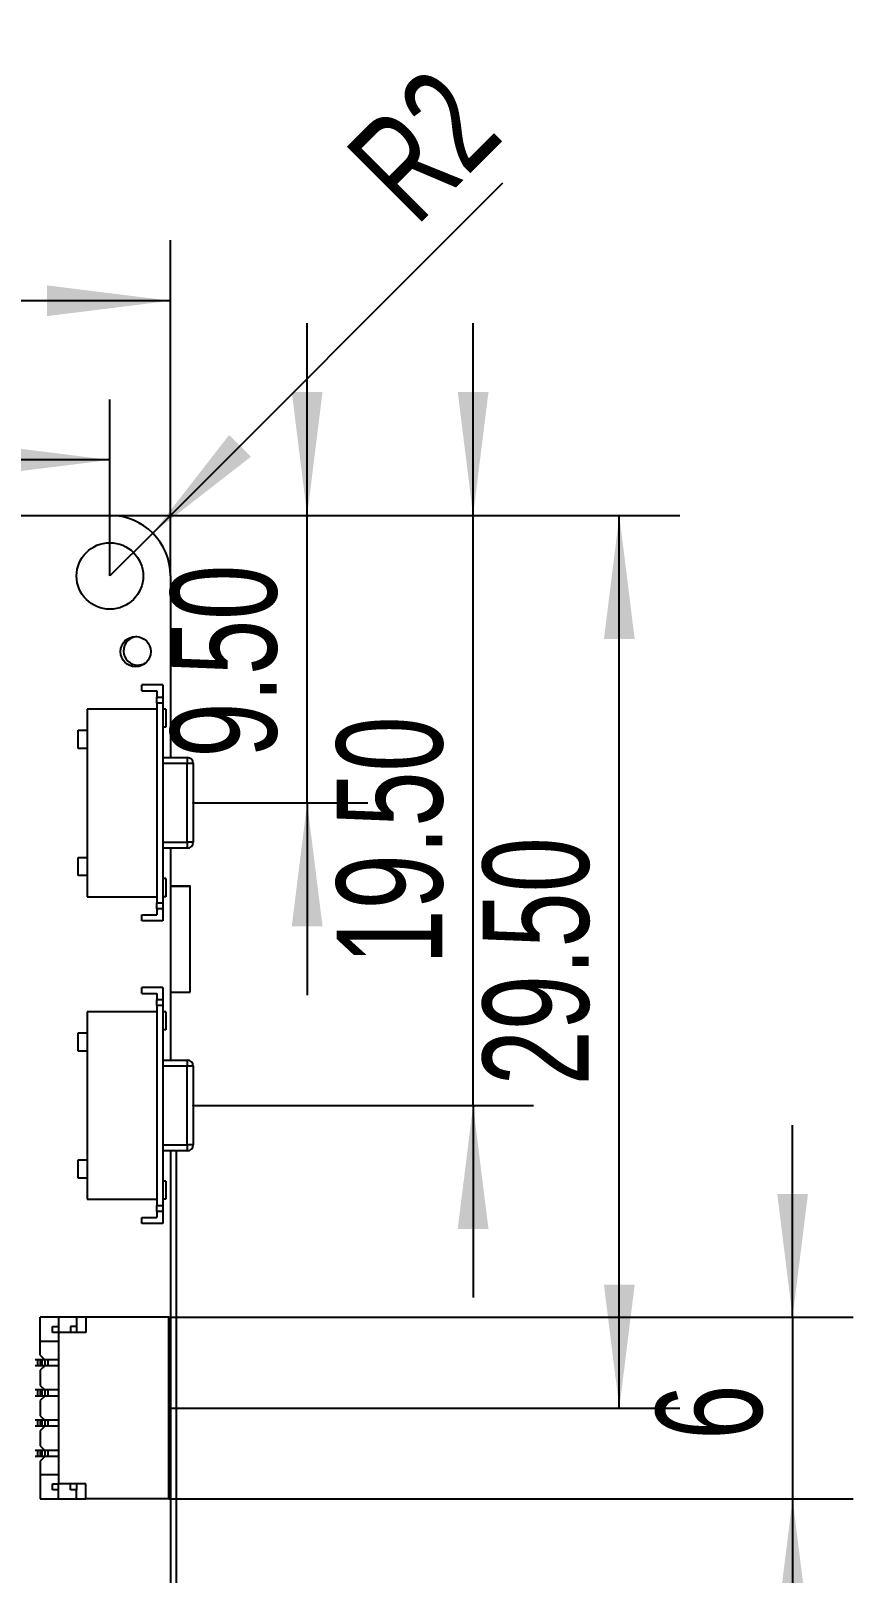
# Model space of a CAD drawing. Header units: millimetres. Extents: x 5 to 292, y 5 to 205.
# Drawn here: x 122.8 to 149.9, y 101.3 to 152.2 of the extents above; entities that cross this region are included whole.
import ezdxf

# ---------------------------------------------------------------- set-up
doc = ezdxf.new("R2010")
doc.units = ezdxf.units.MM
doc.header["$PDSIZE"] = -1
doc.layers.add('图框', color=7, linetype='Continuous')
doc.styles.add('SLDTEXTSTYLE0', font='TXT', dxfattribs={"width": 0.7})
doc.dimstyles.new('SLDDIMSTYLE0', dxfattribs={"dimtxt": 3.5, "dimasz": 4.08, "dimexe": 0, "dimexo": 0.0625, "dimgap": 0.875, "dimtad": 2, "dimrnd": 1e-09, "dimzin": 4, "dimdsep": 46, "dimtxsty": 'SLDTEXTSTYLE0', "dimsah": 1, "dimcen": 0.09, "dimadec": 0, "dimazin": 1, "dimtfac": 1, "dimtmove": 0, "dimatfit": 0, "dimfxl": 1, "dimfrac": 2, "dimtolj": 1, "dimtzin": 12, "dimarcsym": 0})
doc.dimstyles.new('SLDDIMSTYLE1', dxfattribs={"dimtxt": 3.5, "dimasz": 4.08, "dimexe": 0, "dimexo": 0.0625, "dimgap": 0.875, "dimtad": 2, "dimrnd": 1e-09, "dimzin": 12, "dimdsep": 46, "dimtxsty": 'SLDTEXTSTYLE0', "dimsah": 1, "dimcen": 0.09, "dimadec": 0, "dimazin": 3, "dimtfac": 1, "dimtmove": 0, "dimatfit": 0, "dimfxl": 1, "dimfrac": 2, "dimtolj": 1, "dimtzin": 12, "dimarcsym": 0})
doc.dimstyles.new('SLDDIMSTYLE2', dxfattribs={"dimtxt": 3.5, "dimasz": 4.08, "dimexe": 0, "dimexo": 0.0625, "dimgap": 0.875, "dimtad": 2, "dimrnd": 1e-09, "dimzin": 4, "dimdsep": 46, "dimtxsty": 'SLDTEXTSTYLE0', "dimsah": 1, "dimcen": 0.09, "dimadec": 0, "dimazin": 1, "dimtfac": 1, "dimtofl": 0, "dimtmove": 0, "dimatfit": 3, "dimfxl": 1, "dimfrac": 2, "dimtolj": 1, "dimtzin": 12, "dimarcsym": 0})
doc.dimstyles.new('SLDDIMSTYLE3', dxfattribs={"dimtxt": 3.5, "dimasz": 4.08, "dimexe": 0, "dimexo": 0.0625, "dimgap": 0.875, "dimtad": 2, "dimrnd": 1e-09, "dimzin": 12, "dimdsep": 46, "dimtxsty": 'SLDTEXTSTYLE0', "dimsah": 1, "dimcen": 0.09, "dimadec": 0, "dimazin": 3, "dimtfac": 1, "dimtofl": 0, "dimtmove": 0, "dimatfit": 3, "dimfxl": 1, "dimfrac": 2, "dimtolj": 1, "dimtzin": 12, "dimarcsym": 0})
doc.dimstyles.new('SLDDIMSTYLE5', dxfattribs={"dimtxt": 3.5, "dimasz": 4.08, "dimexe": 0, "dimexo": 0.0625, "dimgap": 0.875, "dimtad": 2, "dimrnd": 1e-09, "dimzin": 12, "dimdsep": 46, "dimtxsty": 'SLDTEXTSTYLE0', "dimsah": 1, "dimcen": 0, "dimadec": 0, "dimazin": 3, "dimtfac": 1, "dimtofl": 0, "dimtmove": 0, "dimatfit": 3, "dimfxl": 1, "dimfrac": 2, "dimtolj": 1, "dimtzin": 12, "dimarcsym": 0})

# ---------------------------------------------------------------- blocks, each defined once
blk = doc.blocks.new('_D')
at = {"layer": '图框'}
for p, q in [((137.365, 136.232), (137.365, 142.582)), ((125.365, 136.232), (139.365, 136.232)), ((137.365, 116.732), (137.365, 136.232)), ((128.115, 116.732), (139.365, 116.732)), ((137.365, 116.732), (137.365, 110.382))]:
    blk.add_line(p, q, dxfattribs=at)
for points in [[(137.365, 136.232), (137.873, 140.312), (136.857, 140.312)], [(137.365, 116.732), (136.857, 112.652), (137.873, 112.652)]]:
    blk.add_solid(points, dxfattribs=at)
at = {"layer": '图框', "insert": (132.853, 121.392), "char_height": 3.5, "attachment_point": 1, "rotation": 90, "style": 'SLDTEXTSTYLE0'}
blk.add_mtext('19.50', dxfattribs=at)
blk = doc.blocks.new('_D_1')
at = {"layer": '图框'}
for p, q in [((131.882, 136.232), (131.882, 142.582)), ((125.365, 136.232), (133.882, 136.232)), ((131.882, 126.732), (131.882, 136.232)), ((128.115, 126.732), (133.882, 126.732)), ((131.882, 126.732), (131.882, 120.382))]:
    blk.add_line(p, q, dxfattribs=at)
for points in [[(131.882, 136.232), (132.39, 140.312), (131.374, 140.312)], [(131.882, 126.732), (131.374, 122.652), (132.39, 122.652)]]:
    blk.add_solid(points, dxfattribs=at)
at = {"layer": '图框', "insert": (127.37, 128.228), "char_height": 3.5, "attachment_point": 1, "rotation": 90, "style": 'SLDTEXTSTYLE0'}
blk.add_mtext('9.50', dxfattribs=at)
blk = doc.blocks.new('_D_4')
at = {"layer": '图框'}
for p, q in [((125.365, 136.232), (144.196, 136.232)), ((142.196, 106.732), (142.196, 136.232)), ((127.315, 106.732), (144.196, 106.732))]:
    blk.add_line(p, q, dxfattribs=at)
for points in [[(142.196, 136.232), (141.688, 132.152), (142.704, 132.152)], [(142.196, 106.732), (142.704, 110.812), (141.688, 110.812)]]:
    blk.add_solid(points, dxfattribs=at)
at = {"layer": '图框', "insert": (137.684, 117.399), "char_height": 3.5, "attachment_point": 1, "rotation": 90, "style": 'SLDTEXTSTYLE0'}
blk.add_mtext('29.50', dxfattribs=at)
blk = doc.blocks.new('_D_10')
at = {"layer": '图框'}
for q in [(138.352, 147.22), (125.364, 134.232)]:
    blk.add_line((126.779, 135.646), q, dxfattribs=at)
blk.add_solid([(126.779, 135.646), (130.023, 138.172), (129.304, 138.89)], dxfattribs=at)
at = {"layer": '图框', "insert": (133.006, 148.229), "char_height": 3.5, "attachment_point": 1, "rotation": 45, "style": 'SLDTEXTSTYLE0'}
blk.add_mtext('R2', dxfattribs=at)
blk = doc.blocks.new('_D_13')
at = {"layer": '图框'}
for p, q in [((147.921, 109.732), (147.921, 116.082)), ((127.315, 109.732), (149.921, 109.732)), ((147.921, 109.732), (147.921, 103.732)), ((127.315, 103.732), (149.921, 103.732)), ((147.921, 103.732), (147.921, 97.382))]:
    blk.add_line(p, q, dxfattribs=at)
for points in [[(147.921, 109.732), (148.429, 113.812), (147.413, 113.812)], [(147.921, 103.732), (147.413, 99.652), (148.429, 99.652)]]:
    blk.add_solid(points, dxfattribs=at)
at = {"layer": '图框', "insert": (143.41, 105.686), "char_height": 3.5, "attachment_point": 1, "rotation": 90, "style": 'SLDTEXTSTYLE0'}
blk.add_mtext('6', dxfattribs=at)
blk = doc.blocks.new('_D_14')
at = {"layer": '图框'}
for p, q in [((53.365, 134.232), (53.365, 140.067)), ((125.365, 134.232), (125.365, 140.067)), ((125.365, 138.067), (53.365, 138.067))]:
    blk.add_line(p, q, dxfattribs=at)
for points in [[(53.365, 138.067), (57.445, 137.559), (57.445, 138.575)], [(125.365, 138.067), (121.285, 138.575), (121.285, 137.559)]]:
    blk.add_solid(points, dxfattribs=at)
at = {"layer": '图框', "insert": (87.851, 142.578), "char_height": 3.5, "attachment_point": 1, "style": 'SLDTEXTSTYLE0'}
blk.add_mtext('72', dxfattribs=at)
blk = doc.blocks.new('_D_15')
at = {"layer": '图框'}
for p, q in [((51.365, 134.232), (51.365, 145.327)), ((127.365, 134.232), (127.365, 145.327)), ((127.365, 143.327), (51.365, 143.327))]:
    blk.add_line(p, q, dxfattribs=at)
for points in [[(51.365, 143.327), (55.445, 142.819), (55.445, 143.835)], [(127.365, 143.327), (123.285, 143.835), (123.285, 142.819)]]:
    blk.add_solid(points, dxfattribs=at)
at = {"layer": '图框', "insert": (87.854, 147.839), "char_height": 3.5, "attachment_point": 1, "style": 'SLDTEXTSTYLE0'}
blk.add_mtext('76', dxfattribs=at)

msp = doc.modelspace()

# ---------------------------------------------------------------- linework, layer by layer
at = {"color": 7, "linetype": 'Continuous', "lineweight": 25}
for p, q in [((89.364, 136.232), (125.365, 136.232)), ((127.365, 134.232), (127.365, 128.232)), ((125.815, 131.757), (125.815, 131.757)), ((126.415, 130.432), (126.415, 130.632)), ((127.115, 130.632), (126.415, 130.632)), ((127.115, 130.632), (127.115, 130.232)), ((126.415, 130.432), (126.915, 130.432)), ((126.915, 130.432), (126.915, 130.232)), ((126.915, 130.032), (126.915, 130.232)), ((126.915, 130.232), (127.115, 130.232)), ((127.115, 130.032), (126.915, 130.032)), ((126.915, 130.032), (126.915, 123.432)), ((127.115, 130.232), (127.115, 130.032)), ((127.115, 130.032), (127.115, 123.432)), ((124.615, 129.832), (124.615, 123.632)), ((126.915, 129.832), (124.615, 129.832)), ((127.215, 129.832), (127.115, 129.832)), ((127.215, 129.832), (127.215, 129.232)), ((124.315, 128.532), (124.315, 129.132)), ((124.315, 129.132), (124.615, 129.132)), ((127.215, 129.232), (127.115, 129.232)), ((124.615, 128.532), (124.315, 128.532)), ((127.115, 128.232), (127.915, 128.232)), ((127.915, 128.032), (127.115, 128.032)), ((127.915, 128.232), (127.915, 128.032)), ((127.915, 125.432), (127.915, 128.032)), ((128.115, 128.032), (127.915, 128.032)), ((128.115, 128.032), (128.115, 125.432)), ((127.115, 125.432), (127.915, 125.432)), ((128.115, 125.432), (127.915, 125.432)), ((127.915, 125.432), (127.915, 125.232)), ((124.315, 124.932), (124.615, 124.932)), ((124.315, 124.332), (124.315, 124.932)), ((127.915, 125.232), (127.115, 125.232)), ((127.365, 125.232), (127.365, 118.232)), ((124.615, 124.332), (124.315, 124.332)), ((127.215, 124.232), (127.115, 124.232)), ((127.215, 124.232), (127.215, 123.632)), ((128.015, 120.482), (128.015, 123.982)), ((124.615, 123.632), (126.915, 123.632)), ((126.915, 123.232), (126.915, 123.432)), ((126.915, 123.432), (127.115, 123.432)), ((127.215, 123.632), (127.115, 123.632)), ((127.115, 123.432), (127.115, 123.232)), ((126.415, 122.832), (126.415, 123.032)), ((126.415, 123.032), (126.915, 123.032)), ((127.115, 123.232), (126.915, 123.232)), ((126.915, 123.232), (126.915, 123.032)), ((127.115, 123.232), (127.115, 122.832)), ((127.115, 122.832), (126.415, 122.832)), ((126.415, 120.432), (126.415, 120.632)), ((127.115, 120.632), (126.415, 120.632)), ((126.415, 120.432), (126.915, 120.432)), ((126.915, 120.432), (126.915, 120.232)), ((127.115, 120.632), (127.115, 120.232)), ((126.915, 119.832), (124.615, 119.832)), ((124.615, 119.832), (124.615, 113.632)), ((126.915, 120.232), (127.115, 120.232)), ((126.915, 120.032), (126.915, 120.232)), ((127.115, 120.032), (126.915, 120.032)), ((126.915, 120.032), (126.915, 113.432)), ((127.115, 120.232), (127.115, 120.032)), ((127.115, 120.032), (127.115, 113.432)), ((127.215, 119.832), (127.115, 119.832)), ((127.215, 119.832), (127.215, 119.232)), ((124.315, 118.532), (124.315, 119.132)), ((124.315, 119.132), (124.615, 119.132)), ((127.215, 119.232), (127.115, 119.232)), ((124.615, 118.532), (124.315, 118.532)), ((127.115, 118.232), (127.915, 118.232)), ((127.915, 118.032), (127.115, 118.032)), ((127.915, 118.232), (127.915, 118.032)), ((127.915, 115.432), (127.915, 118.032)), ((128.115, 118.032), (127.915, 118.032)), ((128.115, 118.032), (128.115, 115.432)), ((127.115, 115.432), (127.915, 115.432)), ((127.915, 115.232), (127.115, 115.232)), ((127.365, 115.232), (127.365, 80.232)), ((127.565, 96.732), (127.565, 115.232)), ((127.915, 115.432), (127.915, 115.232)), ((128.115, 115.432), (127.915, 115.432)), ((124.315, 114.332), (124.315, 114.932)), ((124.315, 114.932), (124.615, 114.932)), ((124.615, 114.332), (124.315, 114.332)), ((127.215, 114.232), (127.115, 114.232)), ((127.215, 114.232), (127.215, 113.632)), ((124.615, 113.632), (126.915, 113.632)), ((126.915, 113.432), (127.115, 113.432)), ((126.915, 113.232), (126.915, 113.432)), ((127.115, 113.232), (126.915, 113.232)), ((126.915, 113.232), (126.915, 113.032)), ((127.215, 113.632), (127.115, 113.632)), ((127.115, 113.432), (127.115, 113.232)), ((127.115, 113.232), (127.115, 112.832)), ((126.415, 113.032), (126.915, 113.032)), ((126.415, 112.832), (126.415, 113.032)), ((127.115, 112.832), (126.415, 112.832)), ((123.065, 108.932), (123.065, 109.732)), ((123.665, 109.732), (123.065, 109.732)), ((124.265, 109.732), (123.665, 109.732)), ((123.665, 109.732), (123.665, 109.232)), ((124.265, 109.732), (124.265, 109.432)), ((124.565, 109.732), (124.265, 109.732)), ((124.565, 109.732), (124.565, 109.232)), ((127.315, 109.732), (124.565, 109.732)), ((127.315, 103.732), (127.315, 109.732)), ((123.465, 109.232), (123.465, 109.432)), ((123.465, 109.432), (123.665, 109.432)), ((123.665, 109.232), (123.465, 109.232)), ((124.565, 109.232), (123.665, 109.232)), ((123.665, 109.232), (123.665, 104.232)), ((124.065, 109.432), (124.065, 109.232)), ((124.265, 109.432), (124.065, 109.432)), ((124.265, 109.432), (124.265, 109.232)), ((123.065, 108.482), (123.065, 108.932)), ((123.665, 108.932), (123.065, 108.932)), ((122.978, 108.332), (122.891, 108.332)), ((122.978, 108.132), (122.891, 108.132)), ((122.978, 108.332), (122.978, 108.132)), ((123.065, 108.332), (122.978, 108.332)), ((123.065, 108.132), (122.978, 108.132)), ((123.065, 108.482), (123.215, 108.332)), ((123.065, 108.332), (123.065, 108.132)), ((123.115, 108.332), (123.065, 108.332)), ((123.215, 108.132), (123.065, 107.982)), ((123.115, 108.132), (123.065, 108.132)), ((123.115, 108.332), (123.115, 108.132)), ((123.215, 108.332), (123.115, 108.332)), ((123.215, 108.132), (123.115, 108.132)), ((123.665, 108.332), (123.215, 108.332)), ((123.215, 108.332), (123.215, 108.132)), ((123.665, 108.132), (123.215, 108.132)), ((123.315, 108.332), (123.315, 108.132)), ((123.665, 108.332), (123.315, 108.332)), ((123.665, 108.132), (123.315, 108.132)), ((123.065, 107.982), (123.065, 107.482)), ((122.978, 107.332), (122.891, 107.332)), ((122.978, 107.132), (122.891, 107.132)), ((122.978, 107.332), (122.978, 107.132)), ((123.065, 107.332), (122.978, 107.332)), ((123.065, 107.132), (122.978, 107.132)), ((123.065, 107.482), (123.215, 107.332)), ((123.065, 107.332), (123.065, 107.132)), ((123.115, 107.332), (123.065, 107.332)), ((123.215, 107.132), (123.065, 106.982)), ((123.115, 107.132), (123.065, 107.132)), ((123.115, 107.332), (123.115, 107.132)), ((123.215, 107.332), (123.115, 107.332)), ((123.215, 107.132), (123.115, 107.132)), ((123.665, 107.332), (123.215, 107.332)), ((123.215, 107.332), (123.215, 107.132)), ((123.665, 107.132), (123.215, 107.132)), ((123.315, 107.332), (123.315, 107.132)), ((123.665, 107.332), (123.315, 107.332)), ((123.665, 107.132), (123.315, 107.132)), ((123.065, 106.982), (123.065, 106.482)), ((122.978, 106.332), (122.891, 106.332)), ((122.978, 106.132), (122.891, 106.132)), ((122.978, 106.332), (122.978, 106.132)), ((123.065, 106.332), (122.978, 106.332)), ((123.065, 106.132), (122.978, 106.132)), ((123.065, 106.482), (123.215, 106.332)), ((123.065, 106.332), (123.065, 106.132)), ((123.115, 106.332), (123.065, 106.332)), ((123.215, 106.132), (123.065, 105.982)), ((123.115, 106.132), (123.065, 106.132)), ((123.115, 106.332), (123.115, 106.132)), ((123.215, 106.332), (123.115, 106.332)), ((123.215, 106.132), (123.115, 106.132)), ((123.665, 106.332), (123.215, 106.332)), ((123.215, 106.332), (123.215, 106.132)), ((123.665, 106.132), (123.215, 106.132)), ((123.315, 106.332), (123.315, 106.132)), ((123.665, 106.332), (123.315, 106.332)), ((123.665, 106.132), (123.315, 106.132)), ((123.065, 105.982), (123.065, 105.482)), ((122.978, 105.332), (122.891, 105.332)), ((122.978, 105.132), (122.891, 105.132)), ((122.978, 105.332), (122.978, 105.132)), ((123.065, 105.332), (122.978, 105.332)), ((123.065, 105.132), (122.978, 105.132)), ((123.065, 105.482), (123.215, 105.332)), ((123.065, 105.332), (123.065, 105.132)), ((123.115, 105.332), (123.065, 105.332)), ((123.215, 105.132), (123.065, 104.982)), ((123.115, 105.132), (123.065, 105.132)), ((123.115, 105.332), (123.115, 105.132)), ((123.215, 105.332), (123.115, 105.332)), ((123.215, 105.132), (123.115, 105.132)), ((123.665, 105.332), (123.215, 105.332)), ((123.215, 105.332), (123.215, 105.132)), ((123.665, 105.132), (123.215, 105.132)), ((123.315, 105.332), (123.315, 105.132)), ((123.665, 105.332), (123.315, 105.332)), ((123.665, 105.132), (123.315, 105.132)), ((123.065, 104.982), (123.065, 104.532)), ((123.665, 104.532), (123.065, 104.532)), ((123.065, 104.532), (123.065, 103.732)), ((123.465, 104.032), (123.465, 104.232)), ((123.465, 104.232), (123.665, 104.232)), ((123.665, 104.032), (123.465, 104.032)), ((124.565, 104.232), (123.665, 104.232)), ((123.665, 103.732), (123.665, 104.232)), ((124.065, 104.032), (124.065, 104.232)), ((124.265, 104.032), (124.065, 104.032)), ((124.265, 104.232), (124.265, 104.032)), ((124.265, 103.732), (124.265, 104.032)), ((124.565, 103.732), (124.565, 104.232)), ((123.065, 103.732), (123.665, 103.732)), ((123.665, 103.732), (124.265, 103.732)), ((124.265, 103.732), (124.565, 103.732)), ((127.315, 103.732), (124.565, 103.732))]:
    msp.add_line(p, q, dxfattribs=at)
at = {"color": 7, "linetype": 'Continuous', "lineweight": 25, "flags": 128}
for points in [[(126.29, 131.282), (126.471, 131.318), (126.544, 131.356)], [(127.365, 123.982), (127.409, 123.982), (127.649, 123.982), (127.817, 123.982), (127.904, 123.982), (127.904, 123.982), (127.817, 123.982), (127.649, 123.982), (127.409, 123.982), (127.365, 123.982)], [(127.365, 123.982), (127.412, 123.982), (127.665, 123.982), (127.856, 123.982), (127.974, 123.982), (128.015, 123.982), (127.974, 123.982), (127.856, 123.982), (127.665, 123.982), (127.412, 123.982), (127.365, 123.982)], [(127.365, 120.482), (127.412, 120.482), (127.665, 120.482), (127.856, 120.482), (127.974, 120.482), (128.015, 120.482)]]:
    msp.add_lwpolyline(points, dxfattribs=at)
at = {"color": 7, "linetype": 'Continuous', "lineweight": 25}
for centre, radius in [((125.365, 134.232), 1.1), ((126.215, 131.732), 0.5)]:
    msp.add_circle(centre, radius, dxfattribs=at)
for centre, radius, start, end in [((125.364, 134.232), 2.001, 0.0208, 89.9792), ((126.29, 131.757), 0.475, 94.4689, 270), ((126.29, 131.757), 0.475, 94.469, 180), ((127.915, 128.032), 0.2, 0, 90), ((127.915, 125.432), 0.2, 270, 0), ((127.915, 118.032), 0.2, 0, 90), ((127.915, 115.432), 0.2, 270, 0)]:
    msp.add_arc(centre, radius, start, end, dxfattribs=at)
at = {"layer": '图框'}
for p in [(128.115, 126.732), (128.115, 116.732), (127.315, 106.732)]:
    msp.add_point(p, dxfattribs=at)

# ---------------------------------------------------------------- dimensions: what is measured, and where the dimension line sits
dim = msp.add_radius_dim(center=(125.364, 134.232), mpoint=(126.779, 135.646), dimstyle='SLDDIMSTYLE5', dxfattribs=at)
dim.commit()
dim.dimension.update_dxf_attribs({"geometry": '_D_10', "text_midpoint": (137.365, 146.232), "dimtype": 164})
for base, p1, p2, picture, middle in [((51.365, 143.327), (127.365, 134.232), (51.365, 134.232), '_D_15', (89.385, 143.327)), ((53.365, 138.067), (125.365, 134.232), (53.365, 134.232), '_D_14', (89.385, 138.067))]:
    dim = msp.add_linear_dim(base=base, p1=p1, p2=p2, dimstyle='SLDDIMSTYLE3', dxfattribs=at)
    dim.commit()
    dim.dimension.update_dxf_attribs({"geometry": picture, "text_midpoint": middle, "dimtype": 160})
for base, p1, p2, angle, dimstyle, picture, middle in [((137.365, 136.232), (128.115, 116.732), (125.365, 136.232), 90, 'SLDDIMSTYLE0', '_D', (137.365, 125.228)), ((131.882, 136.232), (128.115, 126.732), (125.365, 136.232), 90, 'SLDDIMSTYLE0', '_D_1', (131.882, 131.295)), ((142.196, 136.232), (127.315, 106.732), (125.365, 136.232), 90, 'SLDDIMSTYLE2', '_D_4', (142.196, 121.235)), ((147.921, 103.732), (127.315, 109.732), (127.315, 103.732), 270, 'SLDDIMSTYLE1', '_D_13', (147.921, 106.452))]:
    dim = msp.add_linear_dim(base=base, p1=p1, p2=p2, angle=angle, dimstyle=dimstyle, dxfattribs=at)
    dim.commit()
    dim.dimension.update_dxf_attribs({"geometry": picture, "text_midpoint": middle, "dimtype": 160})

doc.saveas('drawing.dxf')
